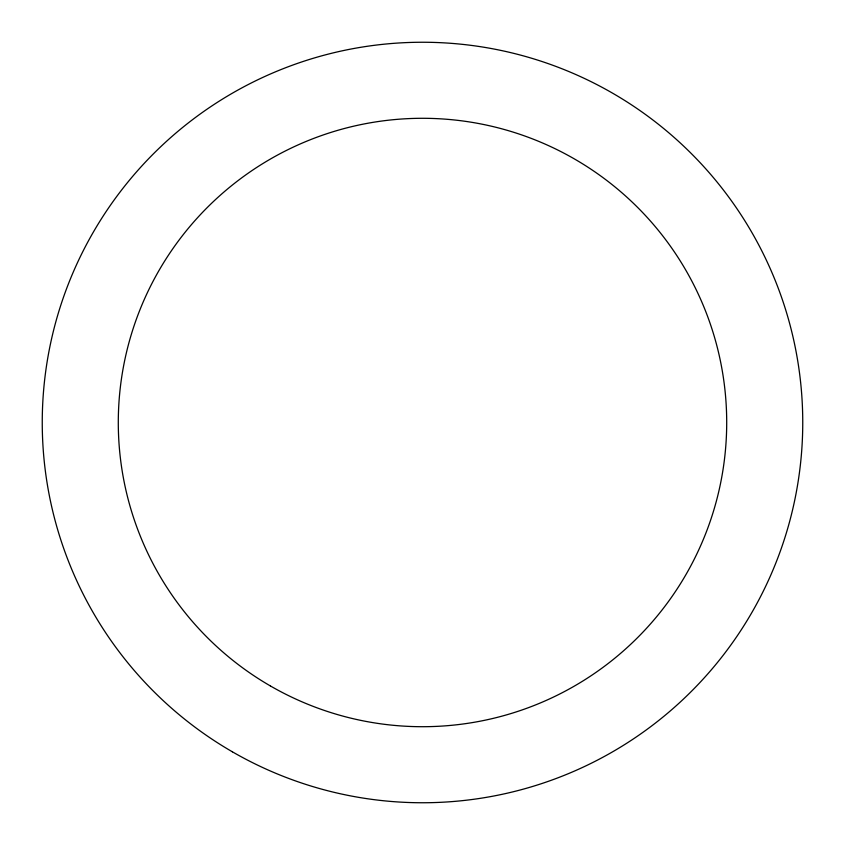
<?xml version="1.0" encoding="UTF-8"?>
<svg xmlns="http://www.w3.org/2000/svg" width="845" height="845" viewBox="0 0 845 845"><rect width="100%" height="100%" fill="white"/><g stroke="black" fill="none" stroke-linecap="round" stroke-linejoin="round"><path stroke-width="1.27" d="M232.375 751.807A380.25 380.25 0 0 0 802.75 422.5A380.25 380.25 0 0 0 232.375 93.193A380.25 380.25 0 0 0 232.375 751.807M270.4 685.95A304.2 304.2 0 0 0 726.7 422.5A304.2 304.2 0 0 0 270.4 159.05A304.2 304.2 0 0 0 270.4 685.95"/></g></svg>
